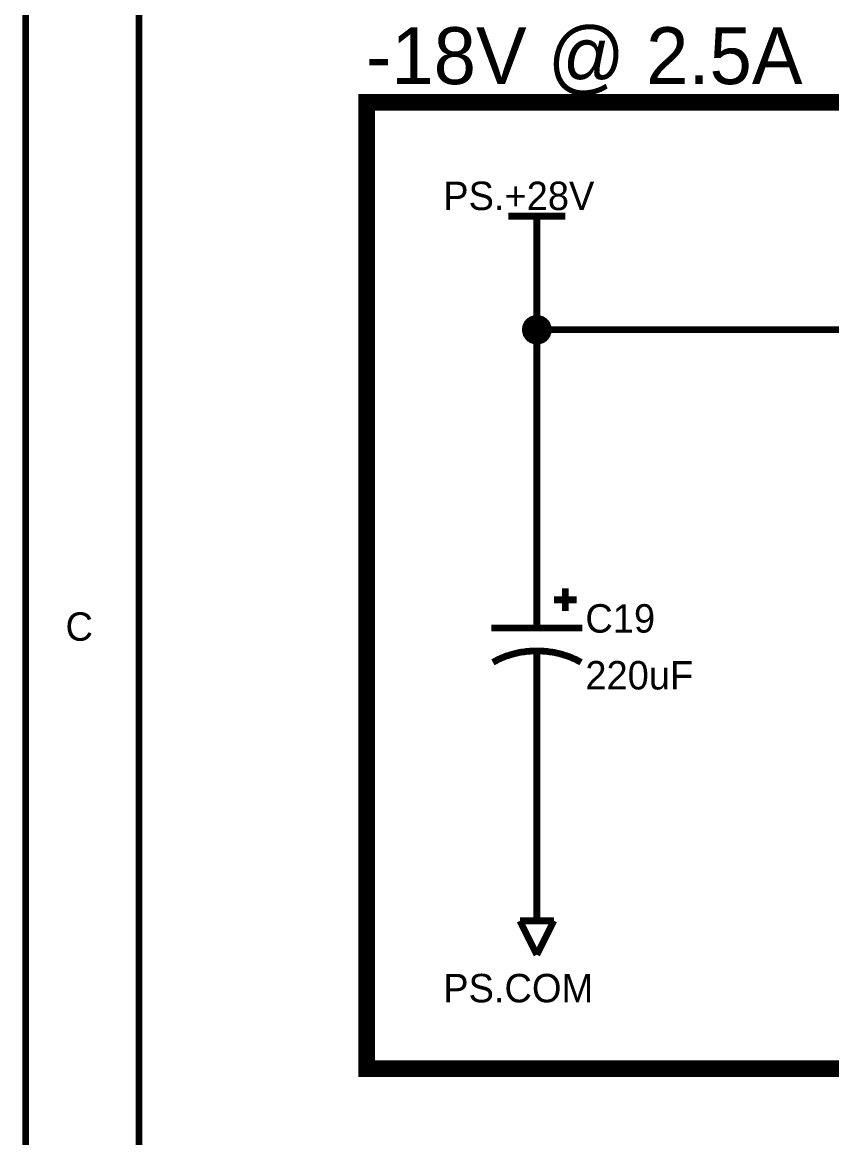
# Model space of a CAD drawing. Header units: inches. Extents: x 0 to 11, y 0 to 8.5.
# Drawn here: x -0.005 to 1.42, y 2.278 to 4.241 of the extents above; entities that cross this region are included whole.
import ezdxf

# ---------------------------------------------------------------- set-up
doc = ezdxf.new("R2010")
doc.units = ezdxf.units.IN
doc.header["$MEASUREMENT"] = 0
doc.layers.add('Sheet', color=255, linetype='Continuous')

msp = doc.modelspace()

# ---------------------------------------------------------------- linework, layer by layer
at = {"layer": 'Sheet'}
for points, const_width in [([(0.0013, 8.5), (10.9991, 8.5), (10.9991, 0), (0.0013, 0), (0.0013, 8.5)], 0.0118), ([(0.0013, 8.5), (0.0013, 0), (10.9991, 0), (10.9991, 8.5), (0.0013, 8.5), (0.0013, 8.5)], 0.0039), ([(0.201, 8.2998), (10.799, 8.2998), (10.799, 0.1997), (0.201, 0.1997), (0.201, 8.2998)], 0.0118), ([(0.201, 8.2998), (0.201, 0.1997), (10.799, 0.1997), (10.799, 8.2998), (0.201, 8.2998), (0.201, 8.2998)], 0.0039), ([(0.6013, 4.0999), (5.6001, 4.0999), (5.6001, 2.3998), (0.6013, 2.3998), (0.6013, 4.0999)], 0.0295)]:
    msp.add_lwpolyline(points, close=True, dxfattribs=dict(at, const_width=const_width))
for points, const_width in [([(0.851, 3.8997), (0.9511, 3.8997)], 0.0118), ([(0.901, 3.7996), (0.901, 3.8997)], 0.0118), ([(0.901, 3.7), (0.901, 3.7996)], 0.0118), ([(0.8809, 3.7), (0.8809, 3.7009), (0.8809, 3.7018), (0.8814, 3.7031), (0.8814, 3.704), (0.8814, 3.7049), (0.8818, 3.7058), (0.8823, 3.7067), (0.8827, 3.7076), (0.8827, 3.7085), (0.8832, 3.7094), (0.8836, 3.7103), (0.8845, 3.7107), (0.8849, 3.7116), (0.8854, 3.7125), (0.8863, 3.7129), (0.8867, 3.7138), (0.8876, 3.7143), (0.8881, 3.7152), (0.889, 3.7156), (0.8899, 3.7161), (0.8908, 3.717), (0.8912, 3.7174), (0.8921, 3.7179), (0.893, 3.7183), (0.8939, 3.7183), (0.8952, 3.7188), (0.8961, 3.7192), (0.897, 3.7192), (0.8979, 3.7192), (0.8988, 3.7196), (0.9001, 3.7196), (0.901, 3.7196)], 0.0118), ([(0.8809, 3.7), (0.8809, 3.7009), (0.8809, 3.7018), (0.8814, 3.7031), (0.8814, 3.704), (0.8814, 3.7049), (0.8818, 3.7058), (0.8823, 3.7067), (0.8827, 3.7076), (0.8827, 3.7085), (0.8832, 3.7094), (0.8836, 3.7103), (0.8845, 3.7107), (0.8849, 3.7116), (0.8854, 3.7125), (0.8863, 3.7129), (0.8867, 3.7138), (0.8876, 3.7143), (0.8881, 3.7152), (0.889, 3.7156), (0.8899, 3.7161), (0.8908, 3.717), (0.8912, 3.7174), (0.8921, 3.7179), (0.893, 3.7183), (0.8939, 3.7183), (0.8952, 3.7188), (0.8961, 3.7192), (0.897, 3.7192), (0.8979, 3.7192), (0.8988, 3.7196), (0.9001, 3.7196), (0.901, 3.7196)], 0.0118), ([(0.8809, 3.7), (0.8809, 3.7009), (0.8809, 3.7018), (0.8814, 3.7031), (0.8814, 3.704), (0.8814, 3.7049), (0.8818, 3.7058), (0.8823, 3.7067), (0.8827, 3.7076), (0.8827, 3.7085), (0.8832, 3.7094), (0.8836, 3.7103), (0.8845, 3.7107), (0.8849, 3.7116), (0.8854, 3.7125), (0.8863, 3.7129), (0.8867, 3.7138), (0.8876, 3.7143), (0.8881, 3.7152), (0.889, 3.7156), (0.8899, 3.7161), (0.8908, 3.717), (0.8912, 3.7174), (0.8921, 3.7179), (0.893, 3.7183), (0.8939, 3.7183), (0.8952, 3.7188), (0.8961, 3.7192), (0.897, 3.7192), (0.8979, 3.7192), (0.8988, 3.7196), (0.9001, 3.7196), (0.901, 3.7196)], 0.0118), ([(0.8809, 3.7), (0.8809, 3.7009), (0.8809, 3.7018), (0.8814, 3.7031), (0.8814, 3.704), (0.8814, 3.7049), (0.8818, 3.7058), (0.8823, 3.7067), (0.8827, 3.7076), (0.8827, 3.7085), (0.8832, 3.7094), (0.8836, 3.7103), (0.8845, 3.7107), (0.8849, 3.7116), (0.8854, 3.7125), (0.8863, 3.7129), (0.8867, 3.7138), (0.8876, 3.7143), (0.8881, 3.7152), (0.889, 3.7156), (0.8899, 3.7161), (0.8908, 3.717), (0.8912, 3.7174), (0.8921, 3.7179), (0.893, 3.7183), (0.8939, 3.7183), (0.8952, 3.7188), (0.8961, 3.7192), (0.897, 3.7192), (0.8979, 3.7192), (0.8988, 3.7196), (0.9001, 3.7196), (0.901, 3.7196)], 0.0118), ([(0.8809, 3.7), (0.8809, 3.7009), (0.8809, 3.7018), (0.8814, 3.7031), (0.8814, 3.704), (0.8814, 3.7049), (0.8818, 3.7058), (0.8823, 3.7067), (0.8827, 3.7076), (0.8827, 3.7085), (0.8832, 3.7094), (0.8836, 3.7103), (0.8845, 3.7107), (0.8849, 3.7116), (0.8854, 3.7125), (0.8863, 3.7129), (0.8867, 3.7138), (0.8876, 3.7143), (0.8881, 3.7152), (0.889, 3.7156), (0.8899, 3.7161), (0.8908, 3.717), (0.8912, 3.7174), (0.8921, 3.7179), (0.893, 3.7183), (0.8939, 3.7183), (0.8952, 3.7188), (0.8961, 3.7192), (0.897, 3.7192), (0.8979, 3.7192), (0.8988, 3.7196), (0.9001, 3.7196), (0.901, 3.7196)], 0.0039), ([(0.8809, 3.7), (0.8809, 3.7009), (0.8809, 3.7018), (0.8814, 3.7031), (0.8814, 3.704), (0.8814, 3.7049), (0.8818, 3.7058), (0.8823, 3.7067), (0.8827, 3.7076), (0.8827, 3.7085), (0.8832, 3.7094), (0.8836, 3.7103), (0.8845, 3.7107), (0.8849, 3.7116), (0.8854, 3.7125), (0.8863, 3.7129), (0.8867, 3.7138), (0.8876, 3.7143), (0.8881, 3.7152), (0.889, 3.7156), (0.8899, 3.7161), (0.8908, 3.717), (0.8912, 3.7174), (0.8921, 3.7179), (0.893, 3.7183), (0.8939, 3.7183), (0.8952, 3.7188), (0.8961, 3.7192), (0.897, 3.7192), (0.8979, 3.7192), (0.8988, 3.7196), (0.9001, 3.7196), (0.901, 3.7196)], 0.0039), ([(0.8809, 3.7), (0.8809, 3.7009), (0.8809, 3.7018), (0.8814, 3.7031), (0.8814, 3.704), (0.8814, 3.7049), (0.8818, 3.7058), (0.8823, 3.7067), (0.8827, 3.7076), (0.8827, 3.7085), (0.8832, 3.7094), (0.8836, 3.7103), (0.8845, 3.7107), (0.8849, 3.7116), (0.8854, 3.7125), (0.8863, 3.7129), (0.8867, 3.7138), (0.8876, 3.7143), (0.8881, 3.7152), (0.889, 3.7156), (0.8899, 3.7161), (0.8908, 3.717), (0.8912, 3.7174), (0.8921, 3.7179), (0.893, 3.7183), (0.8939, 3.7183), (0.8952, 3.7188), (0.8961, 3.7192), (0.897, 3.7192), (0.8979, 3.7192), (0.8988, 3.7196), (0.9001, 3.7196), (0.901, 3.7196)], 0.0039), ([(0.8809, 3.7), (0.8809, 3.7009), (0.8809, 3.7018), (0.8814, 3.7031), (0.8814, 3.704), (0.8814, 3.7049), (0.8818, 3.7058), (0.8823, 3.7067), (0.8827, 3.7076), (0.8827, 3.7085), (0.8832, 3.7094), (0.8836, 3.7103), (0.8845, 3.7107), (0.8849, 3.7116), (0.8854, 3.7125), (0.8863, 3.7129), (0.8867, 3.7138), (0.8876, 3.7143), (0.8881, 3.7152), (0.889, 3.7156), (0.8899, 3.7161), (0.8908, 3.717), (0.8912, 3.7174), (0.8921, 3.7179), (0.893, 3.7183), (0.8939, 3.7183), (0.8952, 3.7188), (0.8961, 3.7192), (0.897, 3.7192), (0.8979, 3.7192), (0.8988, 3.7196), (0.9001, 3.7196), (0.901, 3.7196)], 0.0039), ([(0.901, 3.7196), (0.901, 3.7196)], 0.0118), ([(0.901, 3.7196), (0.9019, 3.7196), (0.9033, 3.7196), (0.9042, 3.7192), (0.9051, 3.7192), (0.9059, 3.7192), (0.9068, 3.7188), (0.9082, 3.7183), (0.9091, 3.7183), (0.91, 3.7179), (0.9109, 3.7174), (0.9113, 3.717), (0.9122, 3.7161), (0.9131, 3.7156), (0.914, 3.7152), (0.9144, 3.7143), (0.9153, 3.7138), (0.9158, 3.7129), (0.9167, 3.7125), (0.9171, 3.7116), (0.9176, 3.7107), (0.9185, 3.7103), (0.9189, 3.7094), (0.9193, 3.7085), (0.9193, 3.7076), (0.9198, 3.7067), (0.9202, 3.7058), (0.9207, 3.7049), (0.9207, 3.704), (0.9207, 3.7031), (0.9211, 3.7018), (0.9211, 3.7009), (0.9211, 3.7)], 0.0118), ([(0.901, 3.7196), (0.901, 3.7196)], 0.0118), ([(0.901, 3.7196), (0.9019, 3.7196), (0.9033, 3.7196), (0.9042, 3.7192), (0.9051, 3.7192), (0.9059, 3.7192), (0.9068, 3.7188), (0.9082, 3.7183), (0.9091, 3.7183), (0.91, 3.7179), (0.9109, 3.7174), (0.9113, 3.717), (0.9122, 3.7161), (0.9131, 3.7156), (0.914, 3.7152), (0.9144, 3.7143), (0.9153, 3.7138), (0.9158, 3.7129), (0.9167, 3.7125), (0.9171, 3.7116), (0.9176, 3.7107), (0.9185, 3.7103), (0.9189, 3.7094), (0.9193, 3.7085), (0.9193, 3.7076), (0.9198, 3.7067), (0.9202, 3.7058), (0.9207, 3.7049), (0.9207, 3.704), (0.9207, 3.7031), (0.9211, 3.7018), (0.9211, 3.7009), (0.9211, 3.7)], 0.0118), ([(0.901, 3.7196), (0.901, 3.7196)], 0.0118), ([(0.901, 3.7196), (0.9019, 3.7196), (0.9033, 3.7196), (0.9042, 3.7192), (0.9051, 3.7192), (0.9059, 3.7192), (0.9068, 3.7188), (0.9082, 3.7183), (0.9091, 3.7183), (0.91, 3.7179), (0.9109, 3.7174), (0.9113, 3.717), (0.9122, 3.7161), (0.9131, 3.7156), (0.914, 3.7152), (0.9144, 3.7143), (0.9153, 3.7138), (0.9158, 3.7129), (0.9167, 3.7125), (0.9171, 3.7116), (0.9176, 3.7107), (0.9185, 3.7103), (0.9189, 3.7094), (0.9193, 3.7085), (0.9193, 3.7076), (0.9198, 3.7067), (0.9202, 3.7058), (0.9207, 3.7049), (0.9207, 3.704), (0.9207, 3.7031), (0.9211, 3.7018), (0.9211, 3.7009), (0.9211, 3.7)], 0.0118), ([(0.901, 3.7196), (0.901, 3.7196)], 0.0118), ([(0.901, 3.7196), (0.9019, 3.7196), (0.9033, 3.7196), (0.9042, 3.7192), (0.9051, 3.7192), (0.9059, 3.7192), (0.9068, 3.7188), (0.9082, 3.7183), (0.9091, 3.7183), (0.91, 3.7179), (0.9109, 3.7174), (0.9113, 3.717), (0.9122, 3.7161), (0.9131, 3.7156), (0.914, 3.7152), (0.9144, 3.7143), (0.9153, 3.7138), (0.9158, 3.7129), (0.9167, 3.7125), (0.9171, 3.7116), (0.9176, 3.7107), (0.9185, 3.7103), (0.9189, 3.7094), (0.9193, 3.7085), (0.9193, 3.7076), (0.9198, 3.7067), (0.9202, 3.7058), (0.9207, 3.7049), (0.9207, 3.704), (0.9207, 3.7031), (0.9211, 3.7018), (0.9211, 3.7009), (0.9211, 3.7)], 0.0118), ([(0.901, 3.7196), (0.901, 3.7196)], 0.0039), ([(0.901, 3.7196), (0.9019, 3.7196), (0.9033, 3.7196), (0.9042, 3.7192), (0.9051, 3.7192), (0.9059, 3.7192), (0.9068, 3.7188), (0.9082, 3.7183), (0.9091, 3.7183), (0.91, 3.7179), (0.9109, 3.7174), (0.9113, 3.717), (0.9122, 3.7161), (0.9131, 3.7156), (0.914, 3.7152), (0.9144, 3.7143), (0.9153, 3.7138), (0.9158, 3.7129), (0.9167, 3.7125), (0.9171, 3.7116), (0.9176, 3.7107), (0.9185, 3.7103), (0.9189, 3.7094), (0.9193, 3.7085), (0.9193, 3.7076), (0.9198, 3.7067), (0.9202, 3.7058), (0.9207, 3.7049), (0.9207, 3.704), (0.9207, 3.7031), (0.9211, 3.7018), (0.9211, 3.7009), (0.9211, 3.7)], 0.0039), ([(0.901, 3.7196), (0.901, 3.7196)], 0.0039), ([(0.901, 3.7196), (0.9019, 3.7196), (0.9033, 3.7196), (0.9042, 3.7192), (0.9051, 3.7192), (0.9059, 3.7192), (0.9068, 3.7188), (0.9082, 3.7183), (0.9091, 3.7183), (0.91, 3.7179), (0.9109, 3.7174), (0.9113, 3.717), (0.9122, 3.7161), (0.9131, 3.7156), (0.914, 3.7152), (0.9144, 3.7143), (0.9153, 3.7138), (0.9158, 3.7129), (0.9167, 3.7125), (0.9171, 3.7116), (0.9176, 3.7107), (0.9185, 3.7103), (0.9189, 3.7094), (0.9193, 3.7085), (0.9193, 3.7076), (0.9198, 3.7067), (0.9202, 3.7058), (0.9207, 3.7049), (0.9207, 3.704), (0.9207, 3.7031), (0.9211, 3.7018), (0.9211, 3.7009), (0.9211, 3.7)], 0.0039), ([(0.901, 3.7196), (0.901, 3.7196)], 0.0039), ([(0.901, 3.7196), (0.9019, 3.7196), (0.9033, 3.7196), (0.9042, 3.7192), (0.9051, 3.7192), (0.9059, 3.7192), (0.9068, 3.7188), (0.9082, 3.7183), (0.9091, 3.7183), (0.91, 3.7179), (0.9109, 3.7174), (0.9113, 3.717), (0.9122, 3.7161), (0.9131, 3.7156), (0.914, 3.7152), (0.9144, 3.7143), (0.9153, 3.7138), (0.9158, 3.7129), (0.9167, 3.7125), (0.9171, 3.7116), (0.9176, 3.7107), (0.9185, 3.7103), (0.9189, 3.7094), (0.9193, 3.7085), (0.9193, 3.7076), (0.9198, 3.7067), (0.9202, 3.7058), (0.9207, 3.7049), (0.9207, 3.704), (0.9207, 3.7031), (0.9211, 3.7018), (0.9211, 3.7009), (0.9211, 3.7)], 0.0039), ([(0.901, 3.7196), (0.901, 3.7196)], 0.0039), ([(0.901, 3.7196), (0.9019, 3.7196), (0.9033, 3.7196), (0.9042, 3.7192), (0.9051, 3.7192), (0.9059, 3.7192), (0.9068, 3.7188), (0.9082, 3.7183), (0.9091, 3.7183), (0.91, 3.7179), (0.9109, 3.7174), (0.9113, 3.717), (0.9122, 3.7161), (0.9131, 3.7156), (0.914, 3.7152), (0.9144, 3.7143), (0.9153, 3.7138), (0.9158, 3.7129), (0.9167, 3.7125), (0.9171, 3.7116), (0.9176, 3.7107), (0.9185, 3.7103), (0.9189, 3.7094), (0.9193, 3.7085), (0.9193, 3.7076), (0.9198, 3.7067), (0.9202, 3.7058), (0.9207, 3.7049), (0.9207, 3.704), (0.9207, 3.7031), (0.9211, 3.7018), (0.9211, 3.7009), (0.9211, 3.7)], 0.0039), ([(0.901, 3.6799), (0.9001, 3.6799), (0.8988, 3.6799), (0.8979, 3.6803), (0.897, 3.6803), (0.8961, 3.6803), (0.8952, 3.6808), (0.8939, 3.6812), (0.893, 3.6817), (0.8921, 3.6817), (0.8912, 3.6821), (0.8908, 3.6826), (0.8899, 3.6835), (0.889, 3.6839), (0.8881, 3.6843), (0.8876, 3.6852), (0.8867, 3.6857), (0.8863, 3.6866), (0.8854, 3.687), (0.8849, 3.6879), (0.8845, 3.6888), (0.8836, 3.6897), (0.8832, 3.6902), (0.8827, 3.691), (0.8827, 3.6919), (0.8823, 3.6928), (0.8818, 3.6942), (0.8814, 3.6951), (0.8814, 3.696), (0.8814, 3.6969), (0.8809, 3.6978), (0.8809, 3.6991), (0.8809, 3.7)], 0.0118), ([(0.8809, 3.7), (0.8809, 3.7)], 0.0118), ([(0.901, 3.6799), (0.9001, 3.6799), (0.8988, 3.6799), (0.8979, 3.6803), (0.897, 3.6803), (0.8961, 3.6803), (0.8952, 3.6808), (0.8939, 3.6812), (0.893, 3.6817), (0.8921, 3.6817), (0.8912, 3.6821), (0.8908, 3.6826), (0.8899, 3.6835), (0.889, 3.6839), (0.8881, 3.6843), (0.8876, 3.6852), (0.8867, 3.6857), (0.8863, 3.6866), (0.8854, 3.687), (0.8849, 3.6879), (0.8845, 3.6888), (0.8836, 3.6897), (0.8832, 3.6902), (0.8827, 3.691), (0.8827, 3.6919), (0.8823, 3.6928), (0.8818, 3.6942), (0.8814, 3.6951), (0.8814, 3.696), (0.8814, 3.6969), (0.8809, 3.6978), (0.8809, 3.6991), (0.8809, 3.7)], 0.0118), ([(0.8809, 3.7), (0.8809, 3.7)], 0.0118), ([(0.901, 3.6799), (0.9001, 3.6799), (0.8988, 3.6799), (0.8979, 3.6803), (0.897, 3.6803), (0.8961, 3.6803), (0.8952, 3.6808), (0.8939, 3.6812), (0.893, 3.6817), (0.8921, 3.6817), (0.8912, 3.6821), (0.8908, 3.6826), (0.8899, 3.6835), (0.889, 3.6839), (0.8881, 3.6843), (0.8876, 3.6852), (0.8867, 3.6857), (0.8863, 3.6866), (0.8854, 3.687), (0.8849, 3.6879), (0.8845, 3.6888), (0.8836, 3.6897), (0.8832, 3.6902), (0.8827, 3.691), (0.8827, 3.6919), (0.8823, 3.6928), (0.8818, 3.6942), (0.8814, 3.6951), (0.8814, 3.696), (0.8814, 3.6969), (0.8809, 3.6978), (0.8809, 3.6991), (0.8809, 3.7)], 0.0118), ([(0.8809, 3.7), (0.8809, 3.7)], 0.0118), ([(0.901, 3.6799), (0.9001, 3.6799), (0.8988, 3.6799), (0.8979, 3.6803), (0.897, 3.6803), (0.8961, 3.6803), (0.8952, 3.6808), (0.8939, 3.6812), (0.893, 3.6817), (0.8921, 3.6817), (0.8912, 3.6821), (0.8908, 3.6826), (0.8899, 3.6835), (0.889, 3.6839), (0.8881, 3.6843), (0.8876, 3.6852), (0.8867, 3.6857), (0.8863, 3.6866), (0.8854, 3.687), (0.8849, 3.6879), (0.8845, 3.6888), (0.8836, 3.6897), (0.8832, 3.6902), (0.8827, 3.691), (0.8827, 3.6919), (0.8823, 3.6928), (0.8818, 3.6942), (0.8814, 3.6951), (0.8814, 3.696), (0.8814, 3.6969), (0.8809, 3.6978), (0.8809, 3.6991), (0.8809, 3.7)], 0.0118), ([(0.8809, 3.7), (0.8809, 3.7)], 0.0118), ([(0.901, 3.6799), (0.9001, 3.6799), (0.8988, 3.6799), (0.8979, 3.6803), (0.897, 3.6803), (0.8961, 3.6803), (0.8952, 3.6808), (0.8939, 3.6812), (0.893, 3.6817), (0.8921, 3.6817), (0.8912, 3.6821), (0.8908, 3.6826), (0.8899, 3.6835), (0.889, 3.6839), (0.8881, 3.6843), (0.8876, 3.6852), (0.8867, 3.6857), (0.8863, 3.6866), (0.8854, 3.687), (0.8849, 3.6879), (0.8845, 3.6888), (0.8836, 3.6897), (0.8832, 3.6902), (0.8827, 3.691), (0.8827, 3.6919), (0.8823, 3.6928), (0.8818, 3.6942), (0.8814, 3.6951), (0.8814, 3.696), (0.8814, 3.6969), (0.8809, 3.6978), (0.8809, 3.6991), (0.8809, 3.7)], 0.0039), ([(0.8809, 3.7), (0.8809, 3.7)], 0.0039), ([(0.901, 3.6799), (0.9001, 3.6799), (0.8988, 3.6799), (0.8979, 3.6803), (0.897, 3.6803), (0.8961, 3.6803), (0.8952, 3.6808), (0.8939, 3.6812), (0.893, 3.6817), (0.8921, 3.6817), (0.8912, 3.6821), (0.8908, 3.6826), (0.8899, 3.6835), (0.889, 3.6839), (0.8881, 3.6843), (0.8876, 3.6852), (0.8867, 3.6857), (0.8863, 3.6866), (0.8854, 3.687), (0.8849, 3.6879), (0.8845, 3.6888), (0.8836, 3.6897), (0.8832, 3.6902), (0.8827, 3.691), (0.8827, 3.6919), (0.8823, 3.6928), (0.8818, 3.6942), (0.8814, 3.6951), (0.8814, 3.696), (0.8814, 3.6969), (0.8809, 3.6978), (0.8809, 3.6991), (0.8809, 3.7)], 0.0039), ([(0.8809, 3.7), (0.8809, 3.7)], 0.0039), ([(0.901, 3.6799), (0.9001, 3.6799), (0.8988, 3.6799), (0.8979, 3.6803), (0.897, 3.6803), (0.8961, 3.6803), (0.8952, 3.6808), (0.8939, 3.6812), (0.893, 3.6817), (0.8921, 3.6817), (0.8912, 3.6821), (0.8908, 3.6826), (0.8899, 3.6835), (0.889, 3.6839), (0.8881, 3.6843), (0.8876, 3.6852), (0.8867, 3.6857), (0.8863, 3.6866), (0.8854, 3.687), (0.8849, 3.6879), (0.8845, 3.6888), (0.8836, 3.6897), (0.8832, 3.6902), (0.8827, 3.691), (0.8827, 3.6919), (0.8823, 3.6928), (0.8818, 3.6942), (0.8814, 3.6951), (0.8814, 3.696), (0.8814, 3.6969), (0.8809, 3.6978), (0.8809, 3.6991), (0.8809, 3.7)], 0.0039), ([(0.8809, 3.7), (0.8809, 3.7)], 0.0039), ([(0.901, 3.6799), (0.9001, 3.6799), (0.8988, 3.6799), (0.8979, 3.6803), (0.897, 3.6803), (0.8961, 3.6803), (0.8952, 3.6808), (0.8939, 3.6812), (0.893, 3.6817), (0.8921, 3.6817), (0.8912, 3.6821), (0.8908, 3.6826), (0.8899, 3.6835), (0.889, 3.6839), (0.8881, 3.6843), (0.8876, 3.6852), (0.8867, 3.6857), (0.8863, 3.6866), (0.8854, 3.687), (0.8849, 3.6879), (0.8845, 3.6888), (0.8836, 3.6897), (0.8832, 3.6902), (0.8827, 3.691), (0.8827, 3.6919), (0.8823, 3.6928), (0.8818, 3.6942), (0.8814, 3.6951), (0.8814, 3.696), (0.8814, 3.6969), (0.8809, 3.6978), (0.8809, 3.6991), (0.8809, 3.7)], 0.0039), ([(0.8809, 3.7), (0.8809, 3.7)], 0.0039), ([(1.8007, 3.7), (0.901, 3.7), (0.901, 3.2996)], 0.0118), ([(0.9211, 3.7), (0.9211, 3.6991), (0.9211, 3.6978), (0.9207, 3.6969), (0.9207, 3.696), (0.9207, 3.6951), (0.9202, 3.6942), (0.9198, 3.6928), (0.9193, 3.6919), (0.9193, 3.691), (0.9189, 3.6902), (0.9185, 3.6897), (0.9176, 3.6888), (0.9171, 3.6879), (0.9167, 3.687), (0.9158, 3.6866), (0.9153, 3.6857), (0.9144, 3.6852), (0.914, 3.6843), (0.9131, 3.6839), (0.9122, 3.6835), (0.9113, 3.6826), (0.9109, 3.6821), (0.91, 3.6817), (0.9091, 3.6817), (0.9082, 3.6812), (0.9068, 3.6808), (0.9059, 3.6803), (0.9051, 3.6803), (0.9042, 3.6803), (0.9033, 3.6799), (0.9019, 3.6799), (0.901, 3.6799)], 0.0118), ([(0.9211, 3.7), (0.9211, 3.6991), (0.9211, 3.6978), (0.9207, 3.6969), (0.9207, 3.696), (0.9207, 3.6951), (0.9202, 3.6942), (0.9198, 3.6928), (0.9193, 3.6919), (0.9193, 3.691), (0.9189, 3.6902), (0.9185, 3.6897), (0.9176, 3.6888), (0.9171, 3.6879), (0.9167, 3.687), (0.9158, 3.6866), (0.9153, 3.6857), (0.9144, 3.6852), (0.914, 3.6843), (0.9131, 3.6839), (0.9122, 3.6835), (0.9113, 3.6826), (0.9109, 3.6821), (0.91, 3.6817), (0.9091, 3.6817), (0.9082, 3.6812), (0.9068, 3.6808), (0.9059, 3.6803), (0.9051, 3.6803), (0.9042, 3.6803), (0.9033, 3.6799), (0.9019, 3.6799), (0.901, 3.6799)], 0.0118), ([(0.9211, 3.7), (0.9211, 3.6991), (0.9211, 3.6978), (0.9207, 3.6969), (0.9207, 3.696), (0.9207, 3.6951), (0.9202, 3.6942), (0.9198, 3.6928), (0.9193, 3.6919), (0.9193, 3.691), (0.9189, 3.6902), (0.9185, 3.6897), (0.9176, 3.6888), (0.9171, 3.6879), (0.9167, 3.687), (0.9158, 3.6866), (0.9153, 3.6857), (0.9144, 3.6852), (0.914, 3.6843), (0.9131, 3.6839), (0.9122, 3.6835), (0.9113, 3.6826), (0.9109, 3.6821), (0.91, 3.6817), (0.9091, 3.6817), (0.9082, 3.6812), (0.9068, 3.6808), (0.9059, 3.6803), (0.9051, 3.6803), (0.9042, 3.6803), (0.9033, 3.6799), (0.9019, 3.6799), (0.901, 3.6799)], 0.0118), ([(0.9211, 3.7), (0.9211, 3.6991), (0.9211, 3.6978), (0.9207, 3.6969), (0.9207, 3.696), (0.9207, 3.6951), (0.9202, 3.6942), (0.9198, 3.6928), (0.9193, 3.6919), (0.9193, 3.691), (0.9189, 3.6902), (0.9185, 3.6897), (0.9176, 3.6888), (0.9171, 3.6879), (0.9167, 3.687), (0.9158, 3.6866), (0.9153, 3.6857), (0.9144, 3.6852), (0.914, 3.6843), (0.9131, 3.6839), (0.9122, 3.6835), (0.9113, 3.6826), (0.9109, 3.6821), (0.91, 3.6817), (0.9091, 3.6817), (0.9082, 3.6812), (0.9068, 3.6808), (0.9059, 3.6803), (0.9051, 3.6803), (0.9042, 3.6803), (0.9033, 3.6799), (0.9019, 3.6799), (0.901, 3.6799)], 0.0118), ([(0.9211, 3.7), (0.9211, 3.6991), (0.9211, 3.6978), (0.9207, 3.6969), (0.9207, 3.696), (0.9207, 3.6951), (0.9202, 3.6942), (0.9198, 3.6928), (0.9193, 3.6919), (0.9193, 3.691), (0.9189, 3.6902), (0.9185, 3.6897), (0.9176, 3.6888), (0.9171, 3.6879), (0.9167, 3.687), (0.9158, 3.6866), (0.9153, 3.6857), (0.9144, 3.6852), (0.914, 3.6843), (0.9131, 3.6839), (0.9122, 3.6835), (0.9113, 3.6826), (0.9109, 3.6821), (0.91, 3.6817), (0.9091, 3.6817), (0.9082, 3.6812), (0.9068, 3.6808), (0.9059, 3.6803), (0.9051, 3.6803), (0.9042, 3.6803), (0.9033, 3.6799), (0.9019, 3.6799), (0.901, 3.6799)], 0.0039), ([(0.9211, 3.7), (0.9211, 3.6991), (0.9211, 3.6978), (0.9207, 3.6969), (0.9207, 3.696), (0.9207, 3.6951), (0.9202, 3.6942), (0.9198, 3.6928), (0.9193, 3.6919), (0.9193, 3.691), (0.9189, 3.6902), (0.9185, 3.6897), (0.9176, 3.6888), (0.9171, 3.6879), (0.9167, 3.687), (0.9158, 3.6866), (0.9153, 3.6857), (0.9144, 3.6852), (0.914, 3.6843), (0.9131, 3.6839), (0.9122, 3.6835), (0.9113, 3.6826), (0.9109, 3.6821), (0.91, 3.6817), (0.9091, 3.6817), (0.9082, 3.6812), (0.9068, 3.6808), (0.9059, 3.6803), (0.9051, 3.6803), (0.9042, 3.6803), (0.9033, 3.6799), (0.9019, 3.6799), (0.901, 3.6799)], 0.0039), ([(0.9211, 3.7), (0.9211, 3.6991), (0.9211, 3.6978), (0.9207, 3.6969), (0.9207, 3.696), (0.9207, 3.6951), (0.9202, 3.6942), (0.9198, 3.6928), (0.9193, 3.6919), (0.9193, 3.691), (0.9189, 3.6902), (0.9185, 3.6897), (0.9176, 3.6888), (0.9171, 3.6879), (0.9167, 3.687), (0.9158, 3.6866), (0.9153, 3.6857), (0.9144, 3.6852), (0.914, 3.6843), (0.9131, 3.6839), (0.9122, 3.6835), (0.9113, 3.6826), (0.9109, 3.6821), (0.91, 3.6817), (0.9091, 3.6817), (0.9082, 3.6812), (0.9068, 3.6808), (0.9059, 3.6803), (0.9051, 3.6803), (0.9042, 3.6803), (0.9033, 3.6799), (0.9019, 3.6799), (0.901, 3.6799)], 0.0039), ([(0.9211, 3.7), (0.9211, 3.6991), (0.9211, 3.6978), (0.9207, 3.6969), (0.9207, 3.696), (0.9207, 3.6951), (0.9202, 3.6942), (0.9198, 3.6928), (0.9193, 3.6919), (0.9193, 3.691), (0.9189, 3.6902), (0.9185, 3.6897), (0.9176, 3.6888), (0.9171, 3.6879), (0.9167, 3.687), (0.9158, 3.6866), (0.9153, 3.6857), (0.9144, 3.6852), (0.914, 3.6843), (0.9131, 3.6839), (0.9122, 3.6835), (0.9113, 3.6826), (0.9109, 3.6821), (0.91, 3.6817), (0.9091, 3.6817), (0.9082, 3.6812), (0.9068, 3.6808), (0.9059, 3.6803), (0.9051, 3.6803), (0.9042, 3.6803), (0.9033, 3.6799), (0.9019, 3.6799), (0.901, 3.6799)], 0.0039), ([(0.9211, 3.7), (0.9211, 3.7), (0.9211, 3.7), (0.9211, 3.7), (0.9211, 3.7), (0.9211, 3.7), (0.9211, 3.7), (0.9211, 3.7), (0.9211, 3.7), (0.9211, 3.7), (0.9211, 3.7), (0.9211, 3.7), (0.9211, 3.7), (0.9211, 3.7), (0.9211, 3.7), (0.9211, 3.7), (0.9211, 3.7), (0.9211, 3.7), (0.9211, 3.7), (0.9211, 3.7), (0.9211, 3.7), (0.9211, 3.7), (0.9211, 3.7), (0.9211, 3.7), (0.9211, 3.7), (0.9211, 3.7), (0.9211, 3.7), (0.9211, 3.7), (0.9211, 3.7), (0.9211, 3.7), (0.9211, 3.7), (0.9211, 3.7), (0.9211, 3.7)], 0.0118), ([(0.9211, 3.7), (0.9211, 3.7)], 0.0118), ([(0.9211, 3.7), (0.9211, 3.7), (0.9211, 3.7), (0.9211, 3.7), (0.9211, 3.7), (0.9211, 3.7), (0.9211, 3.7), (0.9211, 3.7), (0.9211, 3.7), (0.9211, 3.7), (0.9211, 3.7), (0.9211, 3.7), (0.9211, 3.7), (0.9211, 3.7), (0.9211, 3.7), (0.9211, 3.7), (0.9211, 3.7), (0.9211, 3.7), (0.9211, 3.7), (0.9211, 3.7), (0.9211, 3.7), (0.9211, 3.7), (0.9211, 3.7), (0.9211, 3.7), (0.9211, 3.7), (0.9211, 3.7), (0.9211, 3.7), (0.9211, 3.7), (0.9211, 3.7), (0.9211, 3.7), (0.9211, 3.7), (0.9211, 3.7), (0.9211, 3.7)], 0.0118), ([(0.9211, 3.7), (0.9211, 3.7)], 0.0118), ([(0.9211, 3.7), (0.9211, 3.7), (0.9211, 3.7), (0.9211, 3.7), (0.9211, 3.7), (0.9211, 3.7), (0.9211, 3.7), (0.9211, 3.7), (0.9211, 3.7), (0.9211, 3.7), (0.9211, 3.7), (0.9211, 3.7), (0.9211, 3.7), (0.9211, 3.7), (0.9211, 3.7), (0.9211, 3.7), (0.9211, 3.7), (0.9211, 3.7), (0.9211, 3.7), (0.9211, 3.7), (0.9211, 3.7), (0.9211, 3.7), (0.9211, 3.7), (0.9211, 3.7), (0.9211, 3.7), (0.9211, 3.7), (0.9211, 3.7), (0.9211, 3.7), (0.9211, 3.7), (0.9211, 3.7), (0.9211, 3.7), (0.9211, 3.7), (0.9211, 3.7)], 0.0118), ([(0.9211, 3.7), (0.9211, 3.7)], 0.0118), ([(0.9211, 3.7), (0.9211, 3.7), (0.9211, 3.7), (0.9211, 3.7), (0.9211, 3.7), (0.9211, 3.7), (0.9211, 3.7), (0.9211, 3.7), (0.9211, 3.7), (0.9211, 3.7), (0.9211, 3.7), (0.9211, 3.7), (0.9211, 3.7), (0.9211, 3.7), (0.9211, 3.7), (0.9211, 3.7), (0.9211, 3.7), (0.9211, 3.7), (0.9211, 3.7), (0.9211, 3.7), (0.9211, 3.7), (0.9211, 3.7), (0.9211, 3.7), (0.9211, 3.7), (0.9211, 3.7), (0.9211, 3.7), (0.9211, 3.7), (0.9211, 3.7), (0.9211, 3.7), (0.9211, 3.7), (0.9211, 3.7), (0.9211, 3.7), (0.9211, 3.7)], 0.0118), ([(0.9211, 3.7), (0.9211, 3.7)], 0.0118), ([(0.9211, 3.7), (0.9211, 3.7), (0.9211, 3.7), (0.9211, 3.7), (0.9211, 3.7), (0.9211, 3.7), (0.9211, 3.7), (0.9211, 3.7), (0.9211, 3.7), (0.9211, 3.7), (0.9211, 3.7), (0.9211, 3.7), (0.9211, 3.7), (0.9211, 3.7), (0.9211, 3.7), (0.9211, 3.7), (0.9211, 3.7), (0.9211, 3.7), (0.9211, 3.7), (0.9211, 3.7), (0.9211, 3.7), (0.9211, 3.7), (0.9211, 3.7), (0.9211, 3.7), (0.9211, 3.7), (0.9211, 3.7), (0.9211, 3.7), (0.9211, 3.7), (0.9211, 3.7), (0.9211, 3.7), (0.9211, 3.7), (0.9211, 3.7), (0.9211, 3.7)], 0.0039), ([(0.9211, 3.7), (0.9211, 3.7)], 0.0039), ([(0.9211, 3.7), (0.9211, 3.7), (0.9211, 3.7), (0.9211, 3.7), (0.9211, 3.7), (0.9211, 3.7), (0.9211, 3.7), (0.9211, 3.7), (0.9211, 3.7), (0.9211, 3.7), (0.9211, 3.7), (0.9211, 3.7), (0.9211, 3.7), (0.9211, 3.7), (0.9211, 3.7), (0.9211, 3.7), (0.9211, 3.7), (0.9211, 3.7), (0.9211, 3.7), (0.9211, 3.7), (0.9211, 3.7), (0.9211, 3.7), (0.9211, 3.7), (0.9211, 3.7), (0.9211, 3.7), (0.9211, 3.7), (0.9211, 3.7), (0.9211, 3.7), (0.9211, 3.7), (0.9211, 3.7), (0.9211, 3.7), (0.9211, 3.7), (0.9211, 3.7)], 0.0039), ([(0.9211, 3.7), (0.9211, 3.7)], 0.0039), ([(0.9211, 3.7), (0.9211, 3.7), (0.9211, 3.7), (0.9211, 3.7), (0.9211, 3.7), (0.9211, 3.7), (0.9211, 3.7), (0.9211, 3.7), (0.9211, 3.7), (0.9211, 3.7), (0.9211, 3.7), (0.9211, 3.7), (0.9211, 3.7), (0.9211, 3.7), (0.9211, 3.7), (0.9211, 3.7), (0.9211, 3.7), (0.9211, 3.7), (0.9211, 3.7), (0.9211, 3.7), (0.9211, 3.7), (0.9211, 3.7), (0.9211, 3.7), (0.9211, 3.7), (0.9211, 3.7), (0.9211, 3.7), (0.9211, 3.7), (0.9211, 3.7), (0.9211, 3.7), (0.9211, 3.7), (0.9211, 3.7), (0.9211, 3.7), (0.9211, 3.7)], 0.0039), ([(0.9211, 3.7), (0.9211, 3.7)], 0.0039), ([(0.9211, 3.7), (0.9211, 3.7), (0.9211, 3.7), (0.9211, 3.7), (0.9211, 3.7), (0.9211, 3.7), (0.9211, 3.7), (0.9211, 3.7), (0.9211, 3.7), (0.9211, 3.7), (0.9211, 3.7), (0.9211, 3.7), (0.9211, 3.7), (0.9211, 3.7), (0.9211, 3.7), (0.9211, 3.7), (0.9211, 3.7), (0.9211, 3.7), (0.9211, 3.7), (0.9211, 3.7), (0.9211, 3.7), (0.9211, 3.7), (0.9211, 3.7), (0.9211, 3.7), (0.9211, 3.7), (0.9211, 3.7), (0.9211, 3.7), (0.9211, 3.7), (0.9211, 3.7), (0.9211, 3.7), (0.9211, 3.7), (0.9211, 3.7), (0.9211, 3.7)], 0.0039), ([(0.9211, 3.7), (0.9211, 3.7)], 0.0039), ([(0.901, 3.2), (0.901, 3.2996)], 0.0118), ([(0.9511, 3.2049), (0.9511, 3.2447)], 0.0118), ([(0.931, 3.2246), (0.9712, 3.2246)], 0.0118), ([(0.901, 3.2), (0.901, 3.175)], 0.0118), ([(0.8211, 3.175), (0.981, 3.175)], 0.0118), ([(0.901, 3.1348), (0.8984, 3.1348), (0.8961, 3.1348), (0.8934, 3.1348), (0.8908, 3.1343), (0.8885, 3.1343), (0.8858, 3.1339), (0.8832, 3.1339), (0.8809, 3.1334), (0.8782, 3.133), (0.876, 3.133), (0.8733, 3.1325), (0.8707, 3.1321), (0.8684, 3.1316), (0.8657, 3.1308), (0.8635, 3.1303), (0.8613, 3.1299), (0.8586, 3.129), (0.8564, 3.1285), (0.8537, 3.1276), (0.8514, 3.1267), (0.8492, 3.1263), (0.8465, 3.1254), (0.8443, 3.1245), (0.8421, 3.1236), (0.8398, 3.1227), (0.8372, 3.1214), (0.8349, 3.1205), (0.8327, 3.1196), (0.8304, 3.1182), (0.8282, 3.1169), (0.826, 3.116), (0.8237, 3.1147)], 0.0118), ([(0.901, 3.1348), (0.901, 3.0999)], 0.0118), ([(0.9788, 3.1147), (0.9765, 3.116), (0.9743, 3.1169), (0.9721, 3.1182), (0.9698, 3.1196), (0.9676, 3.1205), (0.9649, 3.1214), (0.9627, 3.1227), (0.9604, 3.1236), (0.9582, 3.1245), (0.9555, 3.1254), (0.9533, 3.1263), (0.9511, 3.1267), (0.9484, 3.1276), (0.9462, 3.1285), (0.9435, 3.129), (0.9412, 3.1299), (0.939, 3.1303), (0.9363, 3.1308), (0.9336, 3.1316), (0.9314, 3.1321), (0.9287, 3.1325), (0.9265, 3.133), (0.9238, 3.133), (0.9211, 3.1334), (0.9189, 3.1339), (0.9162, 3.1339), (0.9135, 3.1343), (0.9113, 3.1343), (0.9086, 3.1348), (0.9059, 3.1348), (0.9037, 3.1348), (0.901, 3.1348)], 0.0118), ([(0.901, 3.0999), (0.901, 2.9998)], 0.0118), ([(0.901, 2.6996), (0.901, 2.9998)], 0.0118), ([(0.901, 2.6996), (0.901, 2.6598)], 0.0118), ([(0.901, 2.6), (0.8711, 2.6598)], 0.0118), ([(0.8711, 2.6598), (0.931, 2.6598)], 0.0118), ([(0.901, 2.6), (0.931, 2.6598)], 0.0118)]:
    msp.add_lwpolyline(points, dxfattribs=dict(at, const_width=const_width))
at = {"layer": 'Sheet', "const_width": 0.02}
msp.add_lwpolyline([(0.89, 3.7, 1), (0.91, 3.7, 1)], format="xyb", close=True, dxfattribs=at)

# ---------------------------------------------------------------- texts
at = {"layer": 'Sheet'}
for s, height, p in [('-18V @ 2.5A', 0.100084, (0.6004, 4.132)), ('PS.+28V', 0.05004, (0.7362, 3.9104)), ('C', 0.05, (0.0715, 3.1526)), ('C19', 0.05004, (0.9864, 3.1669)), ('220uF', 0.05004, (0.9864, 3.0669)), ('PS.COM', 0.05004, (0.7362, 2.5164))]:
    msp.add_text(s, height=height, dxfattribs=at).set_placement(p)

doc.saveas('drawing.dxf')
